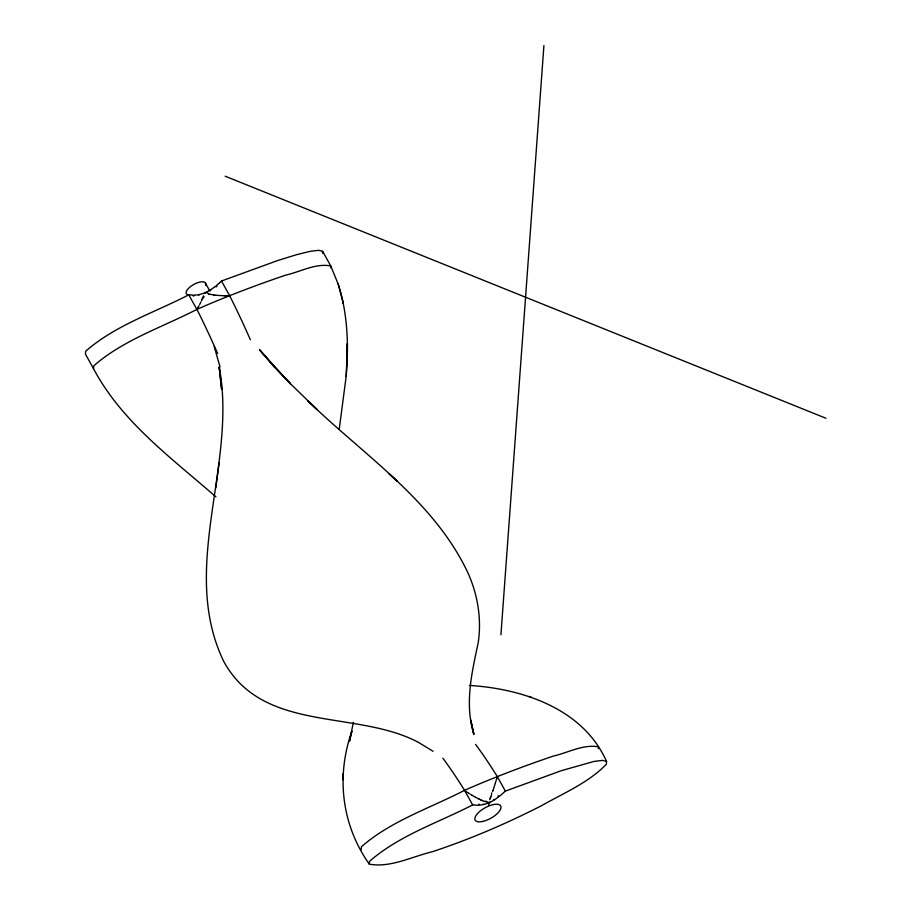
<?xml version="1.0" encoding="UTF-8"?>
<svg xmlns="http://www.w3.org/2000/svg" width="911" height="911" viewBox="0 0 911 911"><rect width="100%" height="100%" fill="white"/><g stroke="black" fill="none" stroke-linecap="round" stroke-linejoin="round"><path stroke-width="1.37" d="M339.245 429.024L346.237 375.924L347.398 343.549L346.966 365.379C348.378 338.266 346.681 310.731 338.414 284.722L330.75 265.921L322.631 251.356L318.656 250.32L310.093 251.356L296.508 254.704L277.491 260.603L221.475 281.021L219.665 282.74M469.336 685.414C522.857 688.773 583.131 708.712 606.532 761.425L606.35 764.272C588.312 782.891 563.522 793.185 541.271 805.814A353.081 144.177 -29.1 0 1 486.588 831.31A353.081 144.177 -29.1 0 1 432.281 851.751C411.886 856.647 390.534 867.978 369.331 864.175C341.511 824.899 335.977 776.126 351.942 731.043L349.528 741.144L353.388 722.264M322.505 253.247L322.631 251.345M330.613 267.823L330.75 265.921C315.434 263.085 300.288 271.877 285.599 275.168C255.57 285.371 225.905 296.633 196.867 309.387C162.306 327.288 123.361 339.883 93.765 365.812L93.537 368.682C121.698 421.861 171.541 458.062 215.907 496.848M598.299 748.751L598.425 746.849C583.108 744.014 567.974 752.805 553.284 756.096C523.256 766.288 493.591 777.561 464.553 790.315C429.992 808.205 391.035 820.811 361.439 846.74L361.211 849.599M500.925 634.819L543.924 45.55M346.146 376.368L347 364.844M342.855 779.748L343.333 773.541L342.98 778.108M369.331 864.175L369.559 861.316C399.143 835.387 438.1 822.781 472.661 804.891L477.671 805.267M418.081 742.18C356.155 709.51 262.755 733.355 223.605 661.192C178.886 567.747 237.509 464.667 219.232 367.099L221.646 389.304L219.164 367.167M215.839 487.818L219.164 462.697M496.734 778.381L497.053 777.277M496.802 778.153L496.153 780.351M495.857 781.365L495.322 783.118M495.163 783.654L493.033 790.406M492.976 790.623L492.669 791.545M491.644 794.597L490.835 796.954M490.596 797.637L490.801 797.057M490.084 799.084L489.856 799.71M488.956 802.124L488.307 803.047A16.409 6.662 -29.1 0 1 483.525 804.55M204.497 293.501L205.123 292.67A16.409 6.73 -29.2 0 0 209.963 290.097M203.586 295.79L203.176 296.781M202.937 297.373L202.481 298.432M202.276 298.888L201.809 299.958M200.921 301.883L200.557 302.646M200.226 303.329L199.668 304.456M198.086 307.394L199.054 305.64M197.983 307.565L196.867 309.387L188.759 294.822C154.198 312.712 115.242 325.318 85.645 351.247L85.429 354.106L93.537 368.682M198.165 307.235L197.846 307.804M197.004 309.182L196.913 309.319A234.4 55.377 67.1 0 1 217.661 353.559M500.002 795.861L505.377 791.101L561.392 770.672L593.995 761.425L602.558 760.389L606.532 761.425M219.437 282.945L216.101 285.781M499.023 796.624L494.548 799.767M215.121 286.544L212.57 288.423M212.035 288.787L210.646 289.698M489.025 802.75L487.021 802.363M198.974 294.617L194.692 295.164M482.876 804.686L478.594 805.233M250.388 339.769A234.4 55.377 67.1 0 0 229.595 295.597L226.93 295.768M226.759 295.768L225.826 295.79M225.586 295.802L224.516 295.813M193.77 295.198L188.759 294.822M216.078 295.278L224.3 295.813M215.987 295.266L214.449 295.05M213.516 294.902L210.156 294.264M472.661 804.891L464.553 790.315A234.4 55.377 67.1 0 0 442.883 758.203M208.949 293.98L208.277 293.82M205.635 293.091L204.406 292.978A16.409 6.73 -29.1 0 1 199.634 294.447M529.189 696.516L531.295 697.166M485.381 801.771L483.012 800.837M225.165 176.199L825.947 418.263M482.614 800.667L481.839 800.336M481.236 800.074L479.801 799.414A25.394 11.262 21.2 0 1 479.129 799.038M479.084 799.072L475.61 797.307M475.257 797.114L472.24 795.405M472.149 795.349L470.645 794.438M418.422 742.34L433.078 751.302M469.666 793.823L468.801 793.265M468.265 792.912L467.525 792.422M466.705 791.864L464.553 790.315M274.541 367.008L259.646 349.972L290.336 383.668L316.891 409.392L307.872 400.863C363.705 455.249 434.308 500.686 468.197 573.463C477.831 595.168 481.794 619.469 478.15 643.018C471.761 672.91 464.508 703.896 473.8 734.141L470.748 719.986L473.845 734.289M259.851 349.926L274.348 367.144M221.475 281.021L229.595 295.597M505.377 791.101L497.269 776.525A234.4 55.377 67.1 0 0 475.599 744.401M205.18 282.649L209.906 291.144M214.165 346.362L220.029 366.951M343.14 302.611L343.413 303.625L338.061 283.594M208.152 293.069A27.455 12.23 20.9 0 1 205.658 292.374M210.156 294.515A29.551 12.128 20 0 1 209.018 294.253M214.654 295.483A26.009 12.458 21.8 0 1 213.698 295.335M201.764 300.197A25.394 3.337 -73.2 0 1 201.525 300.721M202.481 297.749A26.635 5.124 -76.3 0 1 202.288 298.204M204.041 296.587A29.403 4.862 -74.3 0 1 203.472 297.931M489.799 802.147A27.455 3.633 -72.9 0 1 488.695 804.982M490.346 797.546A29.551 5.067 -73.5 0 1 489.981 798.56M491.735 792.912A26.009 2.437 -72.3 0 1 491.462 793.709M481.691 800.541A26.635 9.827 21.7 0 1 481.065 800.268M487.043 801.657A29.403 12.014 20.9 0 1 485.597 801.133M217.057 286.122A31.919 15.191 -27.2 0 1 216.044 286.931M210.942 289.926A17.07 6.571 -29.3 0 1 210.236 290.37M194.043 295.95A31.919 14.462 -33.2 0 1 193.132 295.95M199.338 294.891A17.07 6.639 -28.2 0 1 198.666 295.016M498.841 795.61A31.919 10.784 -30.9 0 1 497.918 796.316M494.297 799.528A17.07 7.368 -28.9 0 1 493.648 799.926M493.887 800.188A16.409 6.662 -29 0 1 489.025 802.773M479.505 804.322A31.919 11.513 -25.2 0 1 478.594 804.39M483.73 804.162A17.07 7.299 -30.1 0 1 483.092 804.311M188.053 294.857A10.966 4.475 -29.1 0 1 193.849 284.414A10.966 4.475 -29.1 0 1 205.499 285.268M396.991 481.122L388.86 473.526L396.957 481.099M290.404 383.599L274.45 366.951L290.336 383.668M483.081 821.369A14.622 5.967 -29.1 0 0 500.879 806.36A14.622 5.967 -29.1 0 0 479.812 811.394A14.622 5.967 -29.1 0 0 483.081 821.369"/></g></svg>
